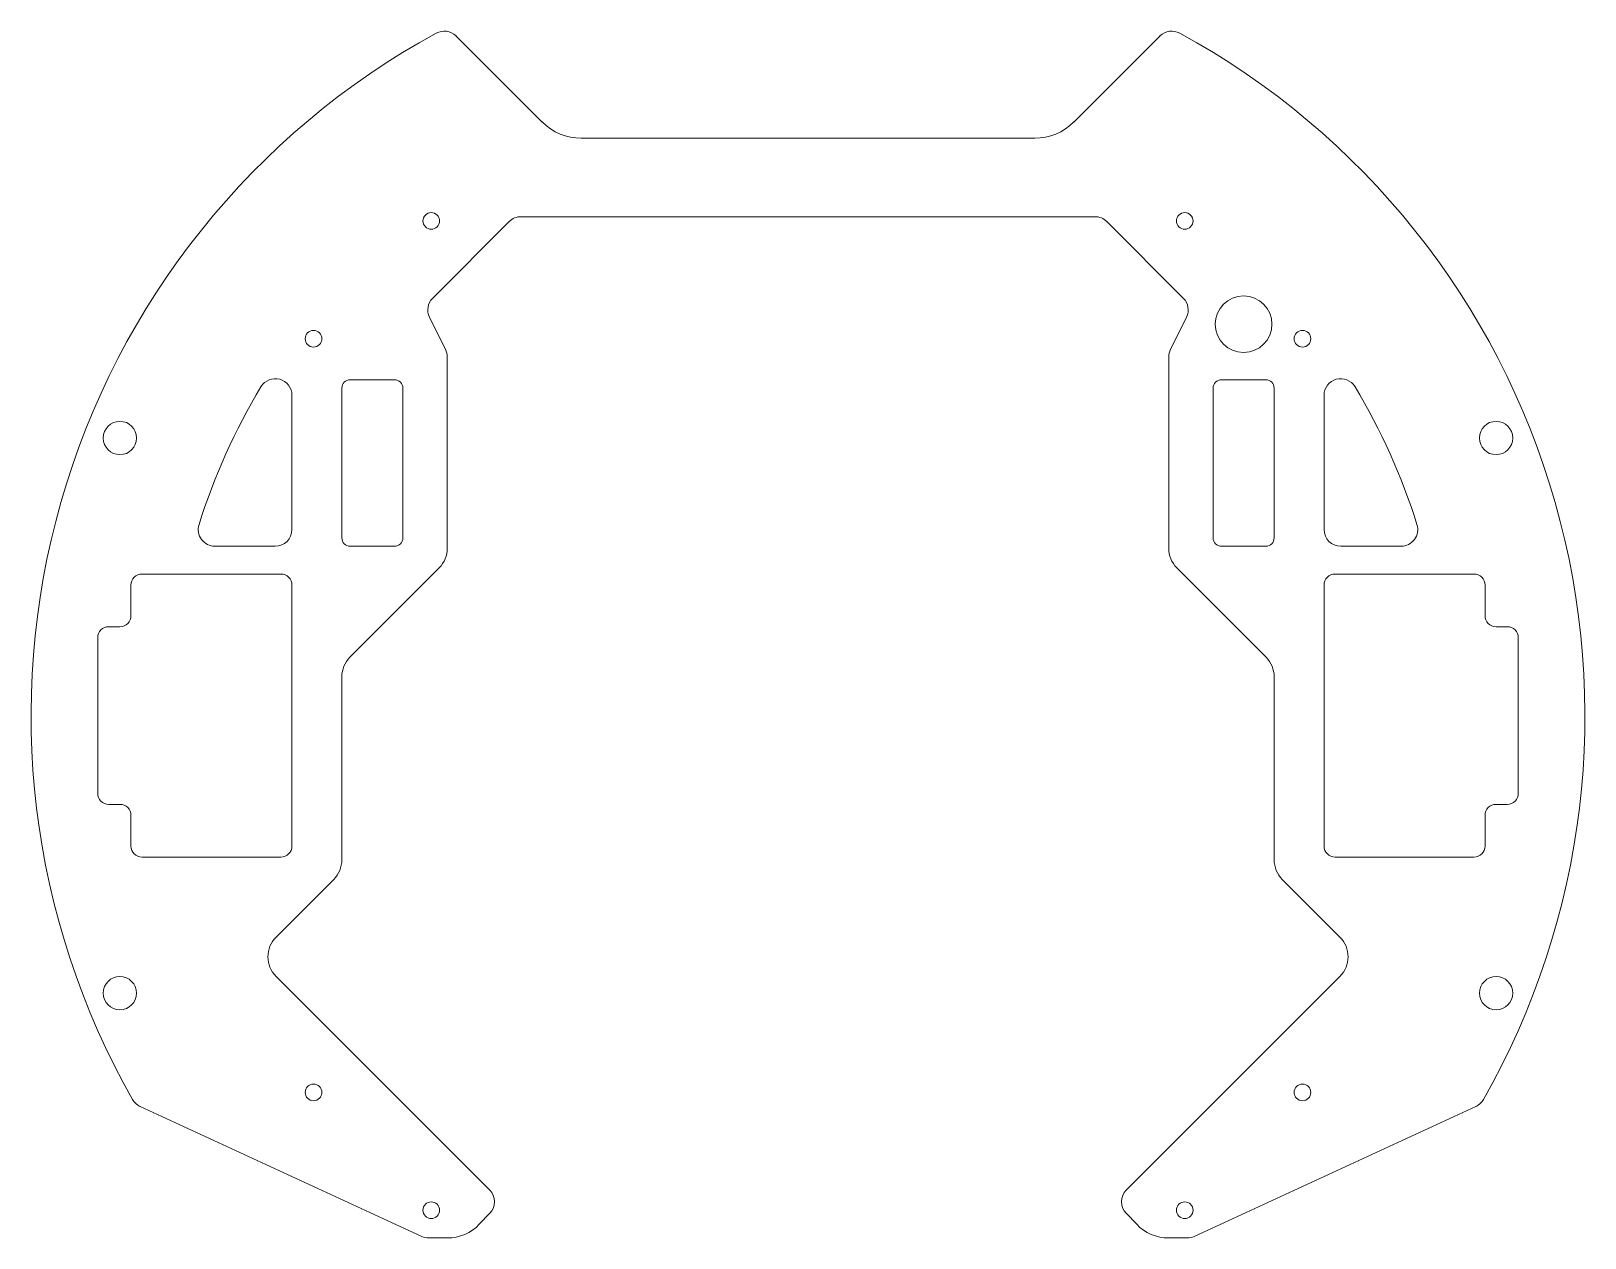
# Model space of a CAD drawing. Header units: millimetres. Extents: x -140 to 140, y -94 to 123.
import ezdxf

# ---------------------------------------------------------------- set-up
doc = ezdxf.new("R2010")
doc.units = ezdxf.units.MM

msp = doc.modelspace()

# ---------------------------------------------------------------- linework, layer by layer
at = {"color": 7, "linetype": 'Continuous', "lineweight": 15}
for p, q in [((-63.43, 122.42), (-47.93, 106.92)), ((47.93, 106.92), (63.43, 122.42)), ((-40.86, 104), (40.86, 104)), ((51.72, 89.87), (-51.72, 89.87)), ((-53.85, 88.99), (-67.63, 75.2)), ((67.63, 75.2), (53.85, 88.99)), ((-68.2, 71.75), (-65.31, 65.95)), ((65.31, 65.95), (68.2, 71.75)), ((-65, 64.61), (-65, 30.14)), ((65, 30.14), (65, 64.61)), ((-84, 59), (-84, 32)), ((-74.5, 60.5), (-82.5, 60.5)), ((-73, 32), (-73, 59)), ((73, 32), (73, 59)), ((74.5, 60.5), (82.5, 60.5)), ((84, 59), (84, 32)), ((-93, 33.5), (-93, 57.69)), ((93, 33.5), (93, 57.69)), ((-106.87, 30.5), (-96, 30.5)), ((-82.5, 30.5), (-74.5, 30.5)), ((82.5, 30.5), (74.5, 30.5)), ((106.87, 30.5), (96, 30.5)), ((-95, 25.5), (-120, 25.5)), ((-66.46, 26.6), (-82.54, 10.53)), ((66.46, 26.6), (82.54, 10.53)), ((120, 25.5), (95, 25.5)), ((-122, 23.5), (-122, 18)), ((-93, -23.5), (-93, 23.5)), ((93, 23.5), (93, -23.5)), ((122, 18), (122, 23.5)), ((-124, 16), (-126, 16)), ((126, 16), (124, 16)), ((-128, 14), (-128, -14)), ((128, -14), (128, 14)), ((-84, 6.99), (-84, -25.99)), ((84, 6.99), (84, -25.99)), ((-126, -16), (-124, -16)), ((124, -16), (126, -16)), ((-122, -18), (-122, -23.5)), ((122, -23.5), (122, -18)), ((-120, -25.5), (-95, -25.5)), ((95, -25.5), (120, -25.5)), ((-85.46, -29.52), (-95.85, -39.91)), ((85.46, -29.52), (95.85, -39.91)), ((-95.85, -46.98), (-57.37, -85.46)), ((57.37, -85.46), (95.85, -46.98)), ((-120.37, -70.4), (-69.58, -93.82)), ((69.58, -93.82), (120.37, -70.4)), ((-57.33, -89.66), (-59.23, -91.64)), ((59.23, -91.64), (57.33, -89.66)), ((-68.32, -94.1), (-65, -94.1)), ((65, -94.1), (68.32, -94.1))]:
    msp.add_line(p, q, dxfattribs=at)
for centre, radius in [((-67.88, 89.1), 1.5), ((67.88, 89.1), 1.5), ((78.5, 70.5), 5.1), ((-89.1, 67.88), 1.5), ((89.1, 67.88), 1.5), ((-124, 50), 3), ((124, 50), 3), ((-124, -50), 3), ((124, -50), 3), ((-89.1, -67.88), 1.5), ((89.1, -67.88), 1.5), ((-67.88, -89.1), 1.5), ((67.88, -89.1), 1.5)]:
    msp.add_circle(centre, radius, dxfattribs=at)
for centre, radius, start, end in [((-65.55, 120.3), 3, 45, 118.5844), ((65.55, 120.3), 3, 61.4156, 135), ((0, 0), 140, 118.5844, 209.6034), ((0, 0), 140, 330.3966, 61.4156), ((-40.86, 114), 10, 225, 270), ((40.86, 114), 10, 270, 315), ((-51.72, 86.87), 3, 90, 135), ((51.72, 86.87), 3, 45, 90), ((-65.51, 73.08), 3, 135, 206.4211), ((65.51, 73.08), 3, 333.5789, 45), ((-68, 64.61), 3, 0, 26.4211), ((68, 64.61), 3, 153.5789, 180), ((0, 0), 115, 148.9973, 162.596), ((-96, 57.69), 3, 0, 148.9973), ((-82.5, 59), 1.5, 90, 180), ((-74.5, 59), 1.5, 0, 90), ((74.5, 59), 1.5, 90, 180), ((82.5, 59), 1.5, 0, 90), ((96, 57.69), 3, 31.0027, 180), ((0, 0), 115, 17.404, 31.0027), ((-106.87, 33.5), 3, 162.596, 270), ((106.87, 33.5), 3, 270, 17.404), ((-96, 33.5), 3, 270, 0), ((-82.5, 32), 1.5, 180, 270), ((-74.5, 32), 1.5, 270, 0), ((74.5, 32), 1.5, 180, 270), ((82.5, 32), 1.5, 270, 0), ((96, 33.5), 3, 180, 270), ((-70, 30.14), 5, 315, 0), ((70, 30.14), 5, 180, 225), ((-120, 23.5), 2, 90, 180), ((-95, 23.5), 2, 0, 90), ((95, 23.5), 2, 90, 180), ((120, 23.5), 2, 0, 90), ((-124, 18), 2, 270, 0), ((124, 18), 2, 180, 270), ((-126, 14), 2, 90, 180), ((126, 14), 2, 0, 90), ((-79, 6.99), 5, 135, 180), ((79, 6.99), 5, 0, 45), ((-126, -14), 2, 180, 270), ((126, -14), 2, 270, 0), ((-124, -18), 2, 0, 90), ((124, -18), 2, 90, 180), ((-120, -23.5), 2, 180, 270), ((-95, -23.5), 2, 270, 0), ((95, -23.5), 2, 180, 270), ((120, -23.5), 2, 270, 0), ((-89, -25.99), 5, 315, 0), ((89, -25.99), 5, 180, 225), ((-92.32, -43.45), 5, 135, 225), ((92.32, -43.45), 5, 315, 45), ((-119.12, -67.68), 3, 209.6034, 245.2488), ((119.12, -67.68), 3, 294.7512, 330.3966), ((-59.49, -87.58), 3, 316.1411, 45), ((59.49, -87.58), 3, 135, 223.8589), ((-65, -86.1), 8, 270, 316.1411), ((65, -86.1), 8, 223.8589, 270), ((-68.32, -91.1), 3, 245.2488, 270), ((68.32, -91.1), 3, 270, 294.7512)]:
    msp.add_arc(centre, radius, start, end, dxfattribs=at)

doc.saveas('drawing.dxf')
